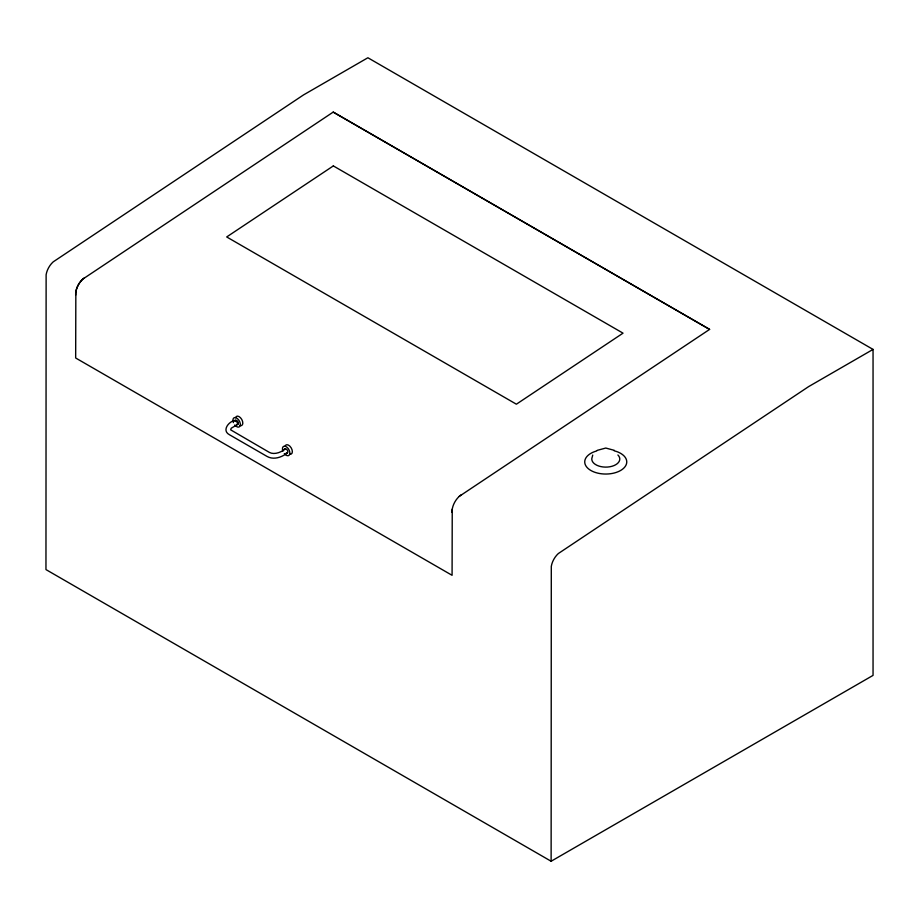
<?xml version="1.0" encoding="UTF-8"?>
<svg xmlns="http://www.w3.org/2000/svg" width="919" height="919" viewBox="0 0 919 919"><rect width="100%" height="100%" fill="white"/><g stroke="black" fill="none" stroke-linecap="round" stroke-linejoin="round"><path stroke-width="1.38" d="M452.24 509.206L452.079 575.305L75.668 357.996L75.84 291.886A14.049 8.11 -60 0 1 82.894 279.031L333.218 112.084L709.617 329.393L459.293 496.34M592.721 455.077L592.261 456.938A14.003 8.087 0 0 0 607.62 467.047A14.003 8.087 0 0 0 617.913 454.985M461.43 494.721L460.626 495.261A14.049 8.11 -60 0 0 452.068 512.434M235.471 420.316C228.957 420.971 221.433 430.517 229.394 434.698L267.015 456.41C273.667 460.235 281.823 457.294 287.417 452.895M237.803 424.371L231.186 428.243L230.692 429.862L269.451 452.447C273.862 454.859 280.961 452.699 284.901 448.977M873.05 349.415L808.663 386.589L558.338 553.537A14.049 8.11 -60 0 0 551.297 566.391L551.124 861.241L873.05 675.385L873.05 349.415L367.887 57.759L303.5 94.933L53.176 261.881A14.049 8.11 -60 0 0 46.122 274.735L45.961 569.585L551.124 861.241M597.212 450.356L605.782 448.047L614.363 450.356M333.206 112.095L709.606 329.404M235.207 420.569L238.285 423.291A2.332 1.344 60 0 1 236.642 424.245M614.145 450.792A21.011 12.131 0 0 1 622.439 469.276A21.011 12.131 0 0 1 589.389 469.529A21.011 12.131 0 0 1 596.81 450.93M234.988 421.396A2.332 1.344 60 0 1 236.642 420.442A2.332 1.344 60 0 1 238.285 423.291M284.534 449.667A2.332 1.344 60 0 1 286.314 449.127A2.332 1.344 60 0 1 287.808 451.895A2.332 1.344 60 0 1 286.291 452.918M282.937 451.229A5.25 3.033 60 0 1 285.51 446.347A5.25 3.033 60 0 1 289.818 453.802A5.25 3.033 60 0 1 284.304 453.584M285.051 446.324A5.25 3.033 60 0 1 291.266 447.99A5.25 3.033 60 0 1 289.6 454.204M233.415 422.637A5.25 3.033 60 0 1 235.988 417.754A5.25 3.033 60 0 1 240.296 425.198A5.25 3.033 60 0 1 234.782 424.992M235.517 417.731A5.25 3.033 60 0 1 241.731 419.397A5.25 3.033 60 0 1 240.066 425.612M75.668 295.125A14.049 8.11 -60 0 1 84.215 277.952M333.344 165.914L226.694 236.953L516.386 404.199L623.025 333.16L333.333 165.914"/></g></svg>
